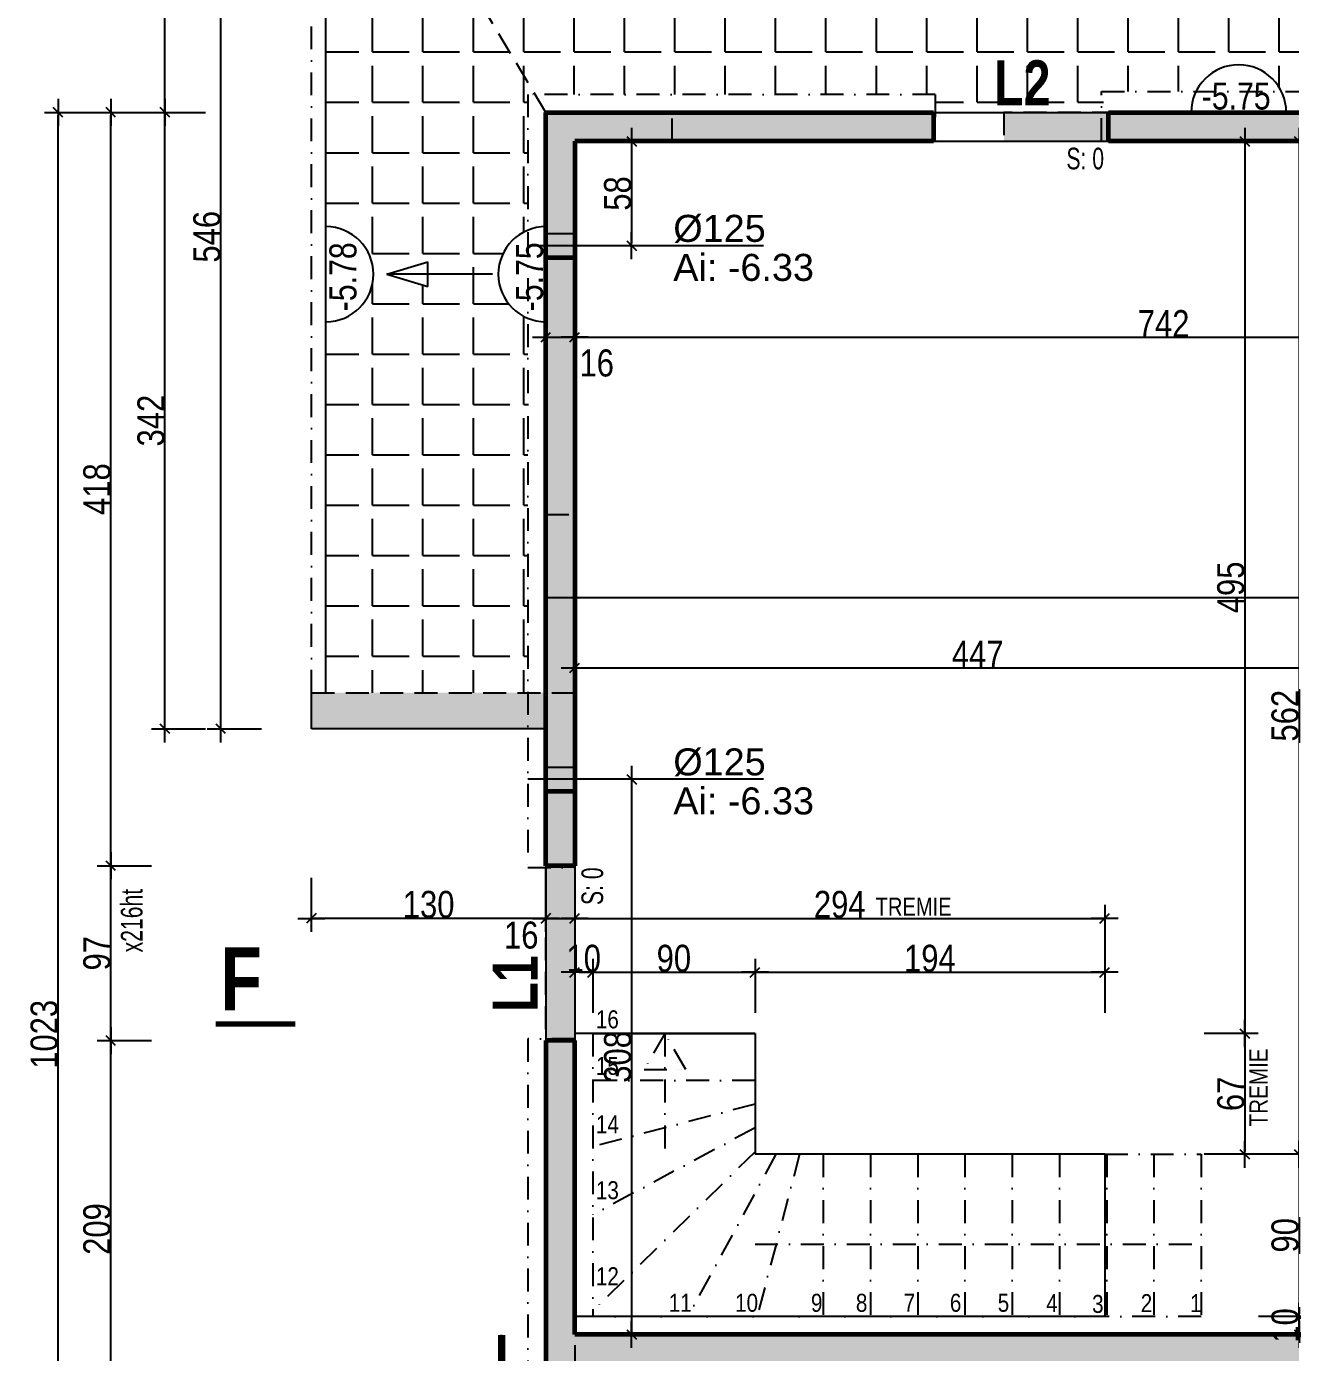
# Model space of a CAD drawing. Header units: centimetres. Extents: x -4990 to 114398, y -61489 to -12305.
# Drawn here: x 54906 to 55607, y -35311 to -34576 of the extents above; entities that cross this region are included whole.
import ezdxf
from ezdxf.enums import TextEntityAlignment as Align

# ---------------------------------------------------------------- set-up
doc = ezdxf.new("R2010")
doc.units = ezdxf.units.CM
doc.header["$LTSCALE"] = 0.5
doc.linetypes.add('CACHEX2', pattern=[19.05, 12.7, -6.35])
doc.linetypes.add('TIRETPTX2', pattern=[50.8, 25.4, -12.7, 0, -12.7])
doc.layers.get('DEFPOINTS').update_dxf_attribs({"linetype": 'CONTINUOUS'})
for name, color, linetype in [('01_cote_gen', 4, 'CONTINUOUS'), ('01_escalier int.', 2, 'TIRETPTX2'), ('01_isolant ext', 2, 'TIRETPTX2'), ('01_linteaux', 2, 'CONTINUOUS'), ('01_murs_sup', 2, 'CACHEX2'), ('01_poch_BN', 9, 'CONTINUOUS'), ('01_poch_murs', 253, 'CONTINUOUS'), ('01_resv', 32, 'CONTINUOUS'), ('01_texte', 230, 'CONTINUOUS'), ('AA_COTES', 2, 'CONTINUOUS')]:
    doc.layers.add(name, color=color, linetype=linetype)
doc.layers.add('01_murs_coup', color=5, linetype='CONTINUOUS', lineweight=60)
doc.styles.add('ARIAL', font='arial.ttf')
doc.styles.add('ARIAL NA', font='ARIALN.TTF')
doc.styles.add('impact', font='impact.ttf')
doc.styles.add('MATTE_TXT', font='arial.ttf')
doc.styles.add('STYLE2', font='ARIALN.TTF')
doc.dimstyles.new('JB50', dxfattribs={"dimscale": 0.1, "dimtxt": 150, "dimasz": 15, "dimexe": 0.1, "dimexo": 0.1, "dimgap": 0.09, "dimtad": 1, "dimdec": 1, "dimdsep": 46, "dimtxsty": 'STYLE2', "dimblk1": 'BOND_G', "dimblk2": 'BOND_D', "dimsah": 1, "dimcen": 1.5, "dimdle": 0.01, "dimse1": 1, "dimse2": 1, "dimclrd": 4, "dimclre": 2, "dimclrt": 6, "dimazin": 2, "dimtfac": 2.333333, "dimtdec": 1, "dimtix": 1, "dimtmove": 2, "dimatfit": 3, "dimldrblk": 'BOND_G', "dimfxl": 1, "dimtolj": 1, "dimtzin": 0, "dimarcsym": 0})
pattern_1 = [(135, (10416.925, 1704.3274), (-11.2253202, 9e-16), [7.9375, -7.9375])]

# ---------------------------------------------------------------- blocks, each defined once
blk = doc.blocks.new('BOND_G')
at = {"layer": 'AA_COTES', "color": 0}
for p, q in [((0, -5), (0, 15)), ((5, 0), (-5, 0)), ((1.77, 1.77), (-1.77, -1.77))]:
    blk.add_line(p, q, dxfattribs=at)
blk = doc.blocks.new('BOND_D')
at = {"layer": 'AA_COTES', "color": 0}
for p, q in [((0, 5), (0, -15)), ((5, 0), (-5, 0)), ((-1.77, -1.77), (1.77, 1.77))]:
    blk.add_line(p, q, dxfattribs=at)
blk = doc.blocks.new('*D3170')
at = {"layer": '01_cote_gen', "color": 4, "lineweight": -2, "transparency": 16777216}
blk.add_line((55195.3, -34747.96), (55208.3, -34747.96), dxfattribs=at)
at = {"layer": 'DEFPOINTS', "color": 0}
for p in [(55193.8, -34658.2), (55209.8, -34658.2), (55209.8, -34747.96)]:
    blk.add_point(p, dxfattribs=at)
at = {"layer": '01_cote_gen', "color": 4, "lineweight": -2, "transparency": 16777216, "xscale": 1.5, "yscale": 1.5, "zscale": 1.5, "rotation": 180}
blk.add_blockref('BOND_G', (55193.8, -34747.96), dxfattribs=at)
at = {"layer": '01_cote_gen', "color": 4, "lineweight": -2, "transparency": 16777216, "xscale": 1.5, "yscale": 1.5, "zscale": 1.5}
blk.add_blockref('BOND_D', (55209.8, -34747.96), dxfattribs=at)
at = {"layer": '01_cote_gen', "color": 6, "transparency": 16777216, "insert": (55222, -34762.36), "char_height": 15, "attachment_point": 5, "style": 'STYLE2'}
blk.add_mtext('\\A1;16', dxfattribs=at)
blk = doc.blocks.new('*D3173')
at = {"layer": '01_cote_gen', "color": 4, "lineweight": -2, "transparency": 16777216}
blk.add_line((55211.3, -34747.96), (55950.3, -34747.96), dxfattribs=at)
at = {"layer": 'DEFPOINTS', "color": 0}
for p in [(55951.8, -34747.96), (55209.8, -34784.25), (55951.8, -34784.25)]:
    blk.add_point(p, dxfattribs=at)
at = {"layer": '01_cote_gen', "color": 4, "lineweight": -2, "transparency": 16777216, "xscale": 1.5, "yscale": 1.5, "zscale": 1.5, "rotation": 180}
blk.add_blockref('BOND_G', (55209.8, -34747.96), dxfattribs=at)
at = {"layer": '01_cote_gen', "color": 4, "lineweight": -2, "transparency": 16777216, "xscale": 1.5, "yscale": 1.5, "zscale": 1.5}
blk.add_blockref('BOND_D', (55951.8, -34747.96), dxfattribs=at)
at = {"layer": '01_cote_gen', "color": 6, "transparency": 16777216, "insert": (55536.44, -34740.42), "char_height": 15, "attachment_point": 5, "style": 'STYLE2'}
blk.add_mtext('\\A1;742', dxfattribs=at)
blk = doc.blocks.new('*D3185')
at = {"layer": '01_cote_gen', "color": 4, "lineweight": -2, "transparency": 16777216}
blk.add_line((54952.49, -35345.76), (54952.49, -35139.73), dxfattribs=at)
at = {"layer": 'DEFPOINTS', "color": 0}
for p in [(54952.49, -35138.23), (54976.99, -35138.23), (54976.99, -35347.26)]:
    blk.add_point(p, dxfattribs=at)
at = {"layer": '01_cote_gen', "color": 4, "lineweight": -2, "transparency": 16777216, "xscale": 1.5, "yscale": 1.5, "zscale": 1.5}
for name, p, rotation in [('BOND_D', (54952.49, -35138.23), 90), ('BOND_G', (54952.49, -35347.26), 270)]:
    blk.add_blockref(name, p, dxfattribs=dict(at, rotation=rotation))
at = {"layer": '01_cote_gen', "color": 6, "transparency": 16777216, "insert": (54944.83, -35242.74), "char_height": 15, "attachment_point": 5, "rotation": 90, "style": 'STYLE2'}
blk.add_mtext('\\A1;209', dxfattribs=at)
blk = doc.blocks.new('*D3186')
at = {"layer": '01_cote_gen', "color": 4, "lineweight": -2, "transparency": 16777216}
blk.add_line((54952.49, -35136.73), (54952.49, -35042.73), dxfattribs=at)
at = {"layer": 'DEFPOINTS', "color": 0}
for p in [(54952.49, -35041.23), (54974.99, -35041.23), (54974.99, -35138.23)]:
    blk.add_point(p, dxfattribs=at)
at = {"layer": '01_cote_gen', "color": 4, "lineweight": -2, "transparency": 16777216, "xscale": 1.5, "yscale": 1.5, "zscale": 1.5}
for name, p, rotation in [('BOND_D', (54952.49, -35041.23), 90), ('BOND_G', (54952.49, -35138.23), 270)]:
    blk.add_blockref(name, p, dxfattribs=dict(at, rotation=rotation))
at = {"layer": '01_cote_gen', "color": 6, "transparency": 16777216, "insert": (54944.83, -35089.73), "char_height": 15, "attachment_point": 5, "rotation": 90, "style": 'STYLE2'}
blk.add_mtext('\\A1;97', dxfattribs=at)
blk = doc.blocks.new('*D3187')
at = {"layer": '01_cote_gen', "color": 4, "lineweight": -2, "transparency": 16777216}
blk.add_line((54952.49, -35039.73), (54952.49, -34624.73), dxfattribs=at)
at = {"layer": 'DEFPOINTS', "color": 0}
for p in [(54952.49, -34623.23), (54956.23, -34623.23), (54974.99, -35041.23)]:
    blk.add_point(p, dxfattribs=at)
at = {"layer": '01_cote_gen', "color": 4, "lineweight": -2, "transparency": 16777216, "xscale": 1.5, "yscale": 1.5, "zscale": 1.5}
for name, p, rotation in [('BOND_D', (54952.49, -34623.23), 90), ('BOND_G', (54952.49, -35041.23), 270)]:
    blk.add_blockref(name, p, dxfattribs=dict(at, rotation=rotation))
at = {"layer": '01_cote_gen', "color": 6, "transparency": 16777216, "insert": (54944.83, -34832.23), "char_height": 15, "attachment_point": 5, "rotation": 90, "style": 'STYLE2'}
blk.add_mtext('\\A1;418', dxfattribs=at)
blk = doc.blocks.new('*D3188')
at = {"layer": '01_cote_gen', "color": 4, "lineweight": -2, "transparency": 16777216}
blk.add_line((54923.26, -35644.73), (54923.26, -34624.73), dxfattribs=at)
at = {"layer": 'DEFPOINTS', "color": 0}
for p in [(54923.26, -34623.23), (54948.23, -34623.23), (54966.99, -35646.23)]:
    blk.add_point(p, dxfattribs=at)
at = {"layer": '01_cote_gen', "color": 4, "lineweight": -2, "transparency": 16777216, "xscale": 1.5, "yscale": 1.5, "zscale": 1.5}
for name, p, rotation in [('BOND_D', (54923.26, -34623.23), 90), ('BOND_G', (54923.26, -35646.23), 270)]:
    blk.add_blockref(name, p, dxfattribs=dict(at, rotation=rotation))
at = {"layer": '01_cote_gen', "color": 6, "transparency": 16777216, "insert": (54915.59, -35134.73), "char_height": 15, "attachment_point": 5, "rotation": 90, "style": 'STYLE2'}
blk.add_mtext('\\A1;1023', dxfattribs=at)
blk = doc.blocks.new('*D3195')
at = {"layer": '01_cote_gen', "color": 4, "lineweight": -2, "transparency": 16777216}
blk.add_line((55211.3, -34931.38), (55655.3, -34931.38), dxfattribs=at)
at = {"layer": 'DEFPOINTS', "color": 0}
for p in [(55209.8, -34934.27), (55656.8, -34931.38), (55656.8, -34992.22)]:
    blk.add_point(p, dxfattribs=at)
at = {"layer": '01_cote_gen', "color": 4, "lineweight": -2, "transparency": 16777216, "xscale": 1.5, "yscale": 1.5, "zscale": 1.5, "rotation": 180}
blk.add_blockref('BOND_G', (55209.8, -34931.38), dxfattribs=at)
at = {"layer": '01_cote_gen', "color": 4, "lineweight": -2, "transparency": 16777216, "xscale": 1.5, "yscale": 1.5, "zscale": 1.5}
blk.add_blockref('BOND_D', (55656.8, -34931.38), dxfattribs=at)
at = {"layer": '01_cote_gen', "color": 6, "transparency": 16777216, "insert": (55433.3, -34923.87), "char_height": 15, "attachment_point": 5, "style": 'STYLE2'}
blk.add_mtext('\\A1;447', dxfattribs=at)
blk = doc.blocks.new('*D3425')
at = {"layer": '01_cote_gen', "color": 4, "lineweight": -2, "transparency": 16777216}
blk.add_line((55013.51, -34963.73), (55013.51, -34420.73), dxfattribs=at)
at = {"layer": 'DEFPOINTS', "color": 0}
for p in [(55013.51, -34419.23), (55079.29, -34419.23), (55071.29, -34965.23)]:
    blk.add_point(p, dxfattribs=at)
at = {"layer": '01_cote_gen', "color": 4, "lineweight": -2, "transparency": 16777216, "xscale": 1.5, "yscale": 1.5, "zscale": 1.5}
for name, p, rotation in [('BOND_D', (55013.51, -34419.23), 90), ('BOND_G', (55013.51, -34965.23), 270)]:
    blk.add_blockref(name, p, dxfattribs=dict(at, rotation=rotation))
at = {"layer": '01_cote_gen', "color": 6, "transparency": 16777216, "insert": (55005.84, -34692.23), "char_height": 15, "attachment_point": 5, "rotation": 90, "style": 'STYLE2'}
blk.add_mtext('\\A1;546', dxfattribs=at)
blk = doc.blocks.new('*D3426')
at = {"layer": '01_cote_gen', "color": 4, "lineweight": -2, "transparency": 16777216}
blk.add_line((54982.49, -34963.73), (54982.49, -34624.73), dxfattribs=at)
at = {"layer": 'DEFPOINTS', "color": 0}
for p in [(54982.49, -34623.23), (55013.51, -34623.23), (55009.64, -34965.23)]:
    blk.add_point(p, dxfattribs=at)
at = {"layer": '01_cote_gen', "color": 4, "lineweight": -2, "transparency": 16777216, "xscale": 1.5, "yscale": 1.5, "zscale": 1.5}
for name, p, rotation in [('BOND_D', (54982.49, -34623.23), 90), ('BOND_G', (54982.49, -34965.23), 270)]:
    blk.add_blockref(name, p, dxfattribs=dict(at, rotation=rotation))
at = {"layer": '01_cote_gen', "color": 6, "transparency": 16777216, "insert": (54974.83, -34794.23), "char_height": 15, "attachment_point": 5, "rotation": 90, "style": 'STYLE2'}
blk.add_mtext('\\A1;342', dxfattribs=at)
blk = doc.blocks.new('*D3427')
at = {"layer": '01_cote_gen', "color": 4, "lineweight": -2, "transparency": 16777216}
blk.add_line((54982.49, -34621.73), (54982.49, -34420.73), dxfattribs=at)
at = {"layer": 'DEFPOINTS', "color": 0}
for p in [(54982.49, -34419.23), (55036.01, -34419.23), (54989.99, -34623.23)]:
    blk.add_point(p, dxfattribs=at)
at = {"layer": '01_cote_gen', "color": 4, "lineweight": -2, "transparency": 16777216, "xscale": 1.5, "yscale": 1.5, "zscale": 1.5}
for name, p, rotation in [('BOND_D', (54982.49, -34419.23), 90), ('BOND_G', (54982.49, -34623.23), 270)]:
    blk.add_blockref(name, p, dxfattribs=dict(at, rotation=rotation))
at = {"layer": '01_cote_gen', "color": 6, "transparency": 16777216, "insert": (54974.83, -34521.23), "char_height": 15, "attachment_point": 5, "rotation": 90, "style": 'STYLE2'}
blk.add_mtext('\\A1;204', dxfattribs=at)
blk = doc.blocks.new('*D3563')
at = {"layer": '01_cote_gen', "color": 4, "lineweight": -2, "ltscale": 2, "transparency": 16777216}
blk.add_line((55611.53, -34640.73), (55611.53, -35199.73), dxfattribs=at)
at = {"layer": 'DEFPOINTS', "color": 0, "ltscale": 2}
for p in [(55578.55, -34639.23), (55557.26, -35201.23), (55611.53, -35201.23)]:
    blk.add_point(p, dxfattribs=at)
at = {"layer": '01_cote_gen', "color": 4, "lineweight": -2, "ltscale": 2, "transparency": 16777216, "xscale": 1.5, "yscale": 1.5, "zscale": 1.5}
for name, p, rotation in [('BOND_G', (55611.53, -34639.23), 90), ('BOND_D', (55611.53, -35201.23), 270)]:
    blk.add_blockref(name, p, dxfattribs=dict(at, rotation=rotation))
at = {"layer": '01_cote_gen', "color": 6, "ltscale": 2, "transparency": 16777216, "insert": (55603.86, -34957.95), "char_height": 15, "attachment_point": 5, "rotation": 90, "style": 'STYLE2'}
blk.add_mtext('\\A1;562', dxfattribs=at)
blk = doc.blocks.new('*D3564')
at = {"layer": '01_cote_gen', "color": 4, "lineweight": -2, "ltscale": 2, "transparency": 16777216}
blk.add_line((55611.53, -35202.73), (55611.53, -35289.73), dxfattribs=at)
at = {"layer": 'DEFPOINTS', "color": 0, "ltscale": 2}
for p in [(55594.91, -35201.23), (55557.26, -35291.23), (55611.53, -35291.23)]:
    blk.add_point(p, dxfattribs=at)
at = {"layer": '01_cote_gen', "color": 4, "lineweight": -2, "ltscale": 2, "transparency": 16777216, "xscale": 1.5, "yscale": 1.5, "zscale": 1.5}
for name, p, rotation in [('BOND_G', (55611.53, -35201.23), 90), ('BOND_D', (55611.53, -35291.23), 270)]:
    blk.add_blockref(name, p, dxfattribs=dict(at, rotation=rotation))
at = {"layer": '01_cote_gen', "color": 6, "ltscale": 2, "transparency": 16777216, "insert": (55603.86, -35246.23), "char_height": 15, "attachment_point": 5, "rotation": 90, "style": 'STYLE2'}
blk.add_mtext('\\A1;90', dxfattribs=at)
blk = doc.blocks.new('*D3565')
at = {"layer": '01_cote_gen', "color": 4, "lineweight": -2, "ltscale": 2, "transparency": 16777216}
blk.add_line((55311.3, -35100.3), (55502.3, -35100.3), dxfattribs=at)
at = {"layer": 'DEFPOINTS', "color": 0, "ltscale": 2}
for p in [(55503.8, -35100.3), (55309.8, -35107.8), (55503.8, -35201.23)]:
    blk.add_point(p, dxfattribs=at)
at = {"layer": '01_cote_gen', "color": 4, "lineweight": -2, "ltscale": 2, "transparency": 16777216, "xscale": 1.5, "yscale": 1.5, "zscale": 1.5, "rotation": 180}
blk.add_blockref('BOND_G', (55309.8, -35100.3), dxfattribs=at)
at = {"layer": '01_cote_gen', "color": 4, "lineweight": -2, "ltscale": 2, "transparency": 16777216, "xscale": 1.5, "yscale": 1.5, "zscale": 1.5}
blk.add_blockref('BOND_D', (55503.8, -35100.3), dxfattribs=at)
at = {"layer": '01_cote_gen', "color": 6, "ltscale": 2, "transparency": 16777216, "insert": (55406.8, -35092.64), "char_height": 15, "attachment_point": 5, "style": 'STYLE2'}
blk.add_mtext('\\A1;194', dxfattribs=at)
blk = doc.blocks.new('*D3566')
at = {"layer": '01_cote_gen', "color": 4, "lineweight": -2, "ltscale": 2, "transparency": 16777216}
blk.add_line((55211.3, -35070.42), (55502.3, -35070.42), dxfattribs=at)
at = {"layer": 'DEFPOINTS', "color": 0, "ltscale": 2}
for p in [(55503.8, -35070.42), (55209.8, -35111.42), (55503.8, -35114.9)]:
    blk.add_point(p, dxfattribs=at)
at = {"layer": '01_cote_gen', "color": 4, "lineweight": -2, "ltscale": 2, "transparency": 16777216, "xscale": 1.5, "yscale": 1.5, "zscale": 1.5, "rotation": 180}
blk.add_blockref('BOND_G', (55209.8, -35070.42), dxfattribs=at)
at = {"layer": '01_cote_gen', "color": 4, "lineweight": -2, "ltscale": 2, "transparency": 16777216, "xscale": 1.5, "yscale": 1.5, "zscale": 1.5}
blk.add_blockref('BOND_D', (55503.8, -35070.42), dxfattribs=at)
at = {"layer": '01_cote_gen', "color": 6, "ltscale": 2, "transparency": 16777216, "insert": (55356.8, -35062.75), "char_height": 15, "attachment_point": 5, "style": 'STYLE2'}
blk.add_mtext('\\A1;294', dxfattribs=at)
blk = doc.blocks.new('*D3567')
at = {"layer": '01_cote_gen', "color": 4, "lineweight": -2, "ltscale": 2, "transparency": 16777216}
for p, q in [((55611.53, -35289.73), (55611.53, -35288.23)), ((55611.53, -35301.23), (55611.53, -35291.23)), ((55611.53, -35302.73), (55611.53, -35304.23))]:
    blk.add_line(p, q, dxfattribs=at)
at = {"layer": 'DEFPOINTS', "color": 0, "ltscale": 2}
for p in [(55594.7, -35291.23), (55611.53, -35291.23), (55594.7, -35301.23)]:
    blk.add_point(p, dxfattribs=at)
at = {"layer": '01_cote_gen', "color": 4, "lineweight": -2, "ltscale": 2, "transparency": 16777216, "xscale": 1.5, "yscale": 1.5, "zscale": 1.5}
for name, p, rotation in [('BOND_D', (55611.53, -35291.23), 270), ('BOND_G', (55611.53, -35301.23), 90)]:
    blk.add_blockref(name, p, dxfattribs=dict(at, rotation=rotation))
at = {"layer": '01_cote_gen', "color": 6, "ltscale": 2, "transparency": 16777216, "insert": (55603.86, -35296.23), "char_height": 15, "attachment_point": 5, "rotation": 90, "style": 'STYLE2'}
blk.add_mtext('\\A1;10', dxfattribs=at)
blk = doc.blocks.new('*D3568')
at = {"layer": '01_cote_gen', "color": 4, "lineweight": -2, "ltscale": 2, "transparency": 16777216}
blk.add_line((55581.44, -35135.77), (55581.44, -35199.73), dxfattribs=at)
at = {"layer": 'DEFPOINTS', "color": 0, "ltscale": 2}
for p in [(55309.8, -35134.27), (55326.89, -35201.23), (55581.44, -35201.23)]:
    blk.add_point(p, dxfattribs=at)
at = {"layer": '01_cote_gen', "color": 4, "lineweight": -2, "ltscale": 2, "transparency": 16777216, "xscale": 1.5, "yscale": 1.5, "zscale": 1.5}
for name, p, rotation in [('BOND_G', (55581.44, -35134.27), 90), ('BOND_D', (55581.44, -35201.23), 270)]:
    blk.add_blockref(name, p, dxfattribs=dict(at, rotation=rotation))
at = {"layer": '01_cote_gen', "color": 6, "ltscale": 2, "transparency": 16777216, "insert": (55573.77, -35167.75), "char_height": 15, "attachment_point": 5, "rotation": 90, "style": 'STYLE2'}
blk.add_mtext('\\A1;67', dxfattribs=at)
blk = doc.blocks.new('*D3569')
at = {"layer": '01_cote_gen', "color": 4, "lineweight": -2, "ltscale": 2, "transparency": 16777216}
blk.add_line((55581.44, -34640.73), (55581.44, -35132.77), dxfattribs=at)
at = {"layer": 'DEFPOINTS', "color": 0, "ltscale": 2}
for p in [(55570.41, -34639.23), (55558.94, -35134.27), (55581.44, -35134.27)]:
    blk.add_point(p, dxfattribs=at)
at = {"layer": '01_cote_gen', "color": 4, "lineweight": -2, "ltscale": 2, "transparency": 16777216, "xscale": 1.5, "yscale": 1.5, "zscale": 1.5}
for name, p, rotation in [('BOND_G', (55581.44, -34639.23), 90), ('BOND_D', (55581.44, -35134.27), 270)]:
    blk.add_blockref(name, p, dxfattribs=dict(at, rotation=rotation))
at = {"layer": '01_cote_gen', "color": 6, "ltscale": 2, "transparency": 16777216, "insert": (55573.77, -34886.75), "char_height": 15, "attachment_point": 5, "rotation": 90, "style": 'STYLE2'}
blk.add_mtext('\\A1;495', dxfattribs=at)
blk = doc.blocks.new('*D3719')
at = {"layer": '01_cote_gen', "color": 4, "lineweight": -2, "ltscale": 2, "transparency": 16777216}
blk.add_line((55195.3, -35070.42), (55208.3, -35070.42), dxfattribs=at)
at = {"layer": 'DEFPOINTS', "color": 0, "ltscale": 2}
for p in [(55193.8, -35074.5), (55209.8, -35070.42), (55209.8, -35077.92)]:
    blk.add_point(p, dxfattribs=at)
at = {"layer": '01_cote_gen', "color": 4, "lineweight": -2, "ltscale": 2, "transparency": 16777216, "xscale": 1.5, "yscale": 1.5, "zscale": 1.5, "rotation": 180}
blk.add_blockref('BOND_G', (55193.8, -35070.42), dxfattribs=at)
at = {"layer": '01_cote_gen', "color": 4, "lineweight": -2, "ltscale": 2, "transparency": 16777216, "xscale": 1.5, "yscale": 1.5, "zscale": 1.5}
blk.add_blockref('BOND_D', (55209.8, -35070.42), dxfattribs=at)
at = {"layer": '01_cote_gen', "color": 6, "ltscale": 2, "transparency": 16777216, "insert": (55180.14, -35079.75), "char_height": 15, "attachment_point": 5, "style": 'STYLE2'}
blk.add_mtext('\\A1;16', dxfattribs=at)
blk = doc.blocks.new('*D3720')
at = {"layer": '01_cote_gen', "color": 4, "lineweight": -2, "ltscale": 2, "transparency": 16777216}
blk.add_line((55192.29, -35070.42), (55065.28, -35070.42), dxfattribs=at)
at = {"layer": 'DEFPOINTS', "color": 0, "ltscale": 2}
for p in [(55063.78, -34965.23), (55193.79, -34965.23), (55063.78, -35070.42)]:
    blk.add_point(p, dxfattribs=at)
at = {"layer": '01_cote_gen', "color": 4, "lineweight": -2, "ltscale": 2, "transparency": 16777216, "xscale": 1.5, "yscale": 1.5, "zscale": 1.5, "rotation": 180}
blk.add_blockref('BOND_D', (55063.78, -35070.42), dxfattribs=at)
at = {"layer": '01_cote_gen', "color": 4, "lineweight": -2, "ltscale": 2, "transparency": 16777216, "xscale": 1.5, "yscale": 1.5, "zscale": 1.5}
blk.add_blockref('BOND_G', (55193.79, -35070.42), dxfattribs=at)
at = {"layer": '01_cote_gen', "color": 6, "ltscale": 2, "transparency": 16777216, "insert": (55128.78, -35062.75), "char_height": 15, "attachment_point": 5, "style": 'STYLE2'}
blk.add_mtext('\\A1;130', dxfattribs=at)
blk = doc.blocks.new('*D4576')
at = {"layer": '01_cote_gen', "color": 4, "lineweight": -2, "ltscale": 2, "transparency": 16777216}
blk.add_line((55241.33, -34640.73), (55241.33, -34695.73), dxfattribs=at)
at = {"layer": 'DEFPOINTS', "color": 0, "ltscale": 2}
for p in [(55229.86, -34639.23), (55219.23, -34697.23), (55241.33, -34697.23)]:
    blk.add_point(p, dxfattribs=at)
at = {"layer": '01_cote_gen', "color": 4, "lineweight": -2, "ltscale": 2, "transparency": 16777216, "xscale": 1.5, "yscale": 1.5, "zscale": 1.5}
for name, p, rotation in [('BOND_G', (55241.33, -34639.23), 90), ('BOND_D', (55241.33, -34697.23), 270)]:
    blk.add_blockref(name, p, dxfattribs=dict(at, rotation=rotation))
at = {"layer": '01_cote_gen', "color": 6, "ltscale": 2, "transparency": 16777216, "insert": (55233.67, -34668.23), "char_height": 15, "attachment_point": 5, "rotation": 90, "style": 'STYLE2'}
blk.add_mtext('\\A1;58', dxfattribs=at)
blk = doc.blocks.new('*D4577')
at = {"layer": '01_cote_gen', "color": 4, "lineweight": -2, "ltscale": 2, "transparency": 16777216}
blk.add_line((55241.33, -34994.73), (55241.33, -35299.73), dxfattribs=at)
at = {"layer": 'DEFPOINTS', "color": 0, "ltscale": 2}
for p in [(55219.23, -34993.23), (55241.33, -35301.23), (55259.11, -35301.23)]:
    blk.add_point(p, dxfattribs=at)
at = {"layer": '01_cote_gen', "color": 4, "lineweight": -2, "ltscale": 2, "transparency": 16777216, "xscale": 1.5, "yscale": 1.5, "zscale": 1.5}
for name, p, rotation in [('BOND_G', (55241.33, -34993.23), 90), ('BOND_D', (55241.33, -35301.23), 270)]:
    blk.add_blockref(name, p, dxfattribs=dict(at, rotation=rotation))
at = {"layer": '01_cote_gen', "color": 6, "ltscale": 2, "transparency": 16777216, "insert": (55233.67, -35147.23), "char_height": 15, "attachment_point": 5, "rotation": 90, "style": 'STYLE2'}
blk.add_mtext('\\A1;308', dxfattribs=at)
blk = doc.blocks.new('*D4652')
at = {"layer": '01_cote_gen', "color": 4, "lineweight": -2, "ltscale": 2, "transparency": 16777216}
for p, q in [((55208.3, -35100.3), (55206.8, -35100.3)), ((55219.8, -35100.3), (55209.8, -35100.3)), ((55221.3, -35100.3), (55222.8, -35100.3))]:
    blk.add_line(p, q, dxfattribs=at)
at = {"layer": 'DEFPOINTS', "color": 0, "ltscale": 2}
for p in [(55209.8, -35100.3), (55209.8, -35117.49), (55219.8, -35134.27)]:
    blk.add_point(p, dxfattribs=at)
at = {"layer": '01_cote_gen', "color": 4, "lineweight": -2, "ltscale": 2, "transparency": 16777216, "xscale": 1.5, "yscale": 1.5, "zscale": 1.5}
blk.add_blockref('BOND_D', (55209.8, -35100.3), dxfattribs=at)
at = {"layer": '01_cote_gen', "color": 4, "lineweight": -2, "ltscale": 2, "transparency": 16777216, "xscale": 1.5, "yscale": 1.5, "zscale": 1.5, "rotation": 180}
blk.add_blockref('BOND_G', (55219.8, -35100.3), dxfattribs=at)
at = {"layer": '01_cote_gen', "color": 6, "ltscale": 2, "transparency": 16777216, "insert": (55214.8, -35092.64), "char_height": 15, "attachment_point": 5, "style": 'STYLE2'}
blk.add_mtext('\\A1;10', dxfattribs=at)
blk = doc.blocks.new('*D4653')
at = {"layer": '01_cote_gen', "color": 4, "lineweight": -2, "ltscale": 2, "transparency": 16777216}
blk.add_line((55221.3, -35100.3), (55308.3, -35100.3), dxfattribs=at)
at = {"layer": 'DEFPOINTS', "color": 0, "ltscale": 2}
for p in [(55309.8, -35100.3), (55219.8, -35111.75), (55309.8, -35111.75)]:
    blk.add_point(p, dxfattribs=at)
at = {"layer": '01_cote_gen', "color": 4, "lineweight": -2, "ltscale": 2, "transparency": 16777216, "xscale": 1.5, "yscale": 1.5, "zscale": 1.5, "rotation": 180}
blk.add_blockref('BOND_G', (55219.8, -35100.3), dxfattribs=at)
at = {"layer": '01_cote_gen', "color": 4, "lineweight": -2, "ltscale": 2, "transparency": 16777216, "xscale": 1.5, "yscale": 1.5, "zscale": 1.5}
blk.add_blockref('BOND_D', (55309.8, -35100.3), dxfattribs=at)
at = {"layer": '01_cote_gen', "color": 6, "ltscale": 2, "transparency": 16777216, "insert": (55264.8, -35092.64), "char_height": 15, "attachment_point": 5, "style": 'STYLE2'}
blk.add_mtext('\\A1;90', dxfattribs=at)

msp = doc.modelspace()

# ---------------------------------------------------------------- hatches: boundary and pattern name
at = {"layer": '01_murs_sup', "ltscale": 2}
h = msp.add_hatch(dxfattribs=at)
h.set_pattern_fill('DASH', color=256, scale=2.5, angle=135)
h.set_pattern_definition(pattern_1)
h.paths.add_polyline_path([(55969.814, -34639.232), (56342.816, -34639.232), (56342.816, -34411.229), (56322.816, -34411.229), (56322.816, -34623.232), (55807.815, -34623.232), (55807.815, -34639.232), (55951.814, -34639.232), (55951.814, -35102.232), (55880.814, -35102.232), (55880.814, -35265.232), (55898.814, -35265.232), (55898.814, -35120.232), (56022.81, -35120.232), (56022.81, -35198.237), (56040.81, -35198.236), (56040.81, -35102.231), (55969.814, -35102.232)])
h.paths.add_polyline_path([(56727.809, -34623.232), (56528.81, -34623.232), (56528.81, -34639.232), (56711.809, -34639.232), (56711.809, -34826.229), (56727.809, -34826.229)])
h.paths.add_polyline_path([(55623.811, -34623.232), (55447.815, -34623.232), (55447.815, -34639.232), (55623.811, -34639.232)])
h.paths.add_polyline_path([(55209.811, -34639.232), (55263.811, -34639.232), (55263.811, -34623.232), (55193.811, -34623.232), (55193.811, -34846.231), (55209.811, -34846.231)])
h = msp.add_hatch(dxfattribs=at)
h.set_pattern_fill('DASH', color=256, scale=2.5, angle=135)
h.set_pattern_definition(pattern_1)
h.paths.add_polyline_path([(56727.809, -35120.229), (56949.808, -35120.229), (56949.808, -35100.229), (56711.809, -35100.229), (56711.809, -35552.234), (56040.814, -35552.234), (56040.811, -35300.234), (56022.811, -35300.234), (56022.811, -35740.673), (56040.813, -35740.673), (56040.814, -35570.241), (56711.809, -35570.234), (56711.809, -35575.227), (56727.809, -35575.227)])
h.paths.add_polyline_path([(55898.814, -35367.229), (55880.814, -35367.229), (55880.814, -35628.228), (55209.82, -35628.228), (55209.798, -34945.23), (55063.794, -34945.23), (55063.794, -34965.23), (55193.798, -34965.23), (55193.821, -35646.217), (55421.807, -35646.221), (55421.807, -35665.222), (55437.807, -35665.222), (55437.807, -35646.221), (55880.814, -35646.228), (55880.814, -35740.673), (55898.814, -35740.673)])
at = {"layer": '01_poch_BN', "ltscale": 2}
h = msp.add_hatch(dxfattribs=at)
h.set_pattern_fill('ANGLE', color=256, scale=4)
h.set_pattern_definition([(0, (0, 0), (0, 27.94), [20.32, -7.62]), (90, (0, 0), (-27.94, 2e-15), [20.32, -7.62])])
h.paths.add_polyline_path([(55829.782, -34419.229), (55604.482, -34419.229, -1), (55551.714, -34419.229), (55071.782, -34419.229), (55187.817, -34613.232), (55409.805, -34613.232), (55409.805, -34623.232), (55503.065, -34623.232), (55503.065, -34611.574), (55554.43, -34611.574, -0.6221594), (55601.766, -34611.574), (55760.541, -34611.574), (55760.541, -34623.232), (55829.782, -34623.232)])
h.paths.add_polyline_path([(55571.308, -34504.124), (55578.098, -34481.423), (55584.888, -34504.124)], flags=16)
h.paths.add_polyline_path([(55408.309, -34526.216, -1), (55346.348, -34526.216, -1)], flags=16)
h.paths.add_polyline_path([(55071.782, -34419.229), (55071.782, -34686.629, -1), (55071.782, -34739.396), (55071.782, -34945.23), (55183.777, -34945.23), (55183.791, -34737.424, -0.6708544), (55183.794, -34688.599), (55183.799, -34613.232), (55187.817, -34613.232)])
h.paths.add_polyline_path([(55128.361, -34706.222), (55128.361, -34719.803), (55105.661, -34713.013)], flags=16)
h.paths.add_polyline_path([(55356.808, -34550.585), (55391.17, -34550.585), (55391.17, -34498.085), (55356.808, -34498.085)], flags=24)
h.paths.add_polyline_path([(55782.545, -34626.437), (55819.118, -34626.437), (55819.118, -34588.937), (55782.545, -34588.937)], flags=9)
h.paths.add_polyline_path([(55439.746, -34626.437), (55476.32, -34626.437), (55476.32, -34588.937), (55439.746, -34588.937)], flags=9)
at = {"layer": '01_poch_murs', "ltscale": 2}
h = msp.add_hatch(color=256, dxfattribs=at)
h.dxf.hatch_style = 1
h.paths.add_polyline_path([(55408.805, -34623.232), (55193.811, -34623.232), (55193.811, -35041.23), (55209.811, -35041.23), (55209.811, -34639.232), (55408.805, -34639.232)])
h.paths.add_polyline_path([(55757.777, -34623.232), (55505.805, -34623.232), (55505.805, -34639.232), (55757.777, -34639.232)])
h.paths.add_polyline_path([(56075.765, -34623.232), (55854.765, -34623.232), (55854.765, -34639.232), (55951.814, -34639.232), (55951.814, -35102.236), (55880.814, -35102.236), (55880.814, -35120.236), (55951.814, -35120.236), (55951.814, -35301.232), (55969.814, -35301.232), (55969.814, -35120.236), (56040.802, -35120.236), (56040.802, -35102.236), (55969.814, -35102.236), (55969.814, -34639.232), (56075.765, -34639.232)])
h.paths.add_polyline_path([(56466.806, -34623.232), (56172.791, -34623.232), (56172.791, -34639.232), (56466.806, -34639.232)])
h.paths.add_polyline_path([(56727.822, -34623.232), (56563.815, -34623.232), (56563.815, -34639.232), (56711.822, -34639.232), (56711.822, -34982.186), (56727.822, -34982.186)])
h.paths.add_polyline_path([(56727.809, -35079.186), (56711.809, -35079.186), (56711.822, -35301.232), (55209.811, -35301.232), (55209.811, -35138.23), (55193.811, -35138.23), (55193.811, -35347.26), (55213.811, -35347.26), (55213.811, -35321.232), (56707.822, -35321.232), (56707.822, -35550.199), (56020.822, -35550.199), (56020.822, -35626.232), (55213.811, -35626.232), (55213.778, -35427.26), (55193.811, -35427.26), (55193.811, -35646.232), (56040.813, -35646.232), (56040.814, -35570.199), (56727.822, -35570.199)])
h.paths.add_polyline_path([(57072.304, -35329.237), (56737.836, -35329.287), (56737.822, -35349.237), (57072.304, -35349.237)])

# ---------------------------------------------------------------- linework, layer by layer
at = {"layer": '01_cote_gen', "ltscale": 2}
msp.add_line((55193.799, -34892.306), (56711.809, -34892.306), dxfattribs=at)
at = {"layer": '01_escalier int.'}
for p, q in [((55219.799, -35134.272), (55219.799, -35291.232)), ((55259.799, -35134.272), (55248.252, -35154.172)), ((55259.799, -35134.272), (55259.799, -35199.872)), ((55271.346, -35154.172), (55259.799, -35134.272)), ((55248.252, -35154.172), (55271.346, -35154.172)), ((55309.799, -35160.372), (55219.799, -35160.372)), ((55309.799, -35173.482), (55219.799, -35197.044)), ((55309.799, -35186.592), (55219.799, -35234.821)), ((55309.799, -35199.932), (55219.799, -35288.197)), ((55321.439, -35201.232), (55272.633, -35291.232)), ((55334.549, -35201.232), (55310.987, -35291.232)), ((55347.659, -35201.232), (55347.659, -35291.232)), ((55373.859, -35201.232), (55373.859, -35291.232)), ((55400.059, -35201.232), (55400.059, -35291.232)), ((55426.259, -35201.232), (55426.259, -35291.232)), ((55452.459, -35201.232), (55452.459, -35291.232)), ((55478.659, -35201.232), (55478.659, -35291.232)), ((55503.799, -35201.232), (55557.259, -35201.232)), ((55504.859, -35201.232), (55504.859, -35291.232)), ((55531.059, -35201.232), (55531.059, -35291.232)), ((55557.259, -35201.232), (55557.259, -35291.232)), ((55309.799, -35251.172), (55557.035, -35251.172)), ((55557.259, -35291.232), (55219.799, -35291.232))]:
    msp.add_line(p, q, dxfattribs=at)
at = {"layer": '01_isolant ext'}
for p, q in [((55063.782, -34945.23), (55063.782, -34411.229)), ((55502.065, -34639.19), (55502.065, -34611.574)), ((55502.065, -34611.574), (55760.541, -34611.574)), ((55183.799, -34613.232), (55183.771, -35042.23)), ((55409.805, -34613.232), (55183.799, -34613.232)), ((55409.805, -34613.232), (55409.805, -34639.232)), ((55183.771, -35042.23), (55209.799, -35042.23)), ((55209.799, -35137.23), (55183.765, -35137.23)), ((55183.765, -35137.23), (55183.765, -35427.26))]:
    msp.add_line(p, q, dxfattribs=at)
at = {"layer": '01_linteaux'}
for p, q in [((55071.782, -34945.23), (55071.782, -34419.229)), ((55408.805, -34623.232), (55505.805, -34623.232)), ((55408.805, -34639.232), (55505.805, -34639.232)), ((55063.782, -34965.23), (55063.782, -34945.23)), ((55193.785, -34965.23), (55063.782, -34965.23)), ((55193.799, -35041.23), (55193.799, -35138.23)), ((55209.799, -35041.23), (55209.799, -35138.23)), ((55309.799, -35134.272), (55209.799, -35134.272)), ((55219.799, -35134.272), (55309.799, -35134.272)), ((55309.799, -35134.272), (55309.799, -35201.232)), ((55503.799, -35201.232), (55309.799, -35201.232)), ((55503.799, -35201.232), (55503.799, -35291.232)), ((55504.859, -35291.232), (55209.799, -35291.232))]:
    msp.add_line(p, q, dxfattribs=at)
at = {"layer": '01_linteaux', "linetype": 'CACHEX2', "ltscale": 2}
for p, q in [((55193.799, -34623.232), (55071.782, -34419.229)), ((55063.782, -34945.23), (55209.785, -34945.23))]:
    msp.add_line(p, q, dxfattribs=at)
at = {"layer": '01_murs_coup'}
for p, q in [((55193.799, -35041.23), (55193.799, -34623.232)), ((55193.799, -34623.232), (55408.805, -34623.232)), ((55408.805, -34623.232), (55408.805, -34639.232)), ((55505.805, -34639.232), (55505.805, -34623.232)), ((55505.805, -34623.232), (55757.777, -34623.232)), ((55209.799, -34639.232), (55209.799, -35041.23)), ((55408.805, -34639.232), (55209.799, -34639.232)), ((55757.777, -34639.232), (55505.805, -34639.232)), ((55193.811, -34703.732), (55209.811, -34703.732)), ((55193.811, -34999.732), (55209.811, -34999.732)), ((55209.799, -35041.23), (55193.799, -35041.23)), ((55209.799, -35138.23), (55193.799, -35138.23)), ((55193.799, -35138.23), (55193.799, -35347.26)), ((55209.799, -35301.232), (55209.799, -35138.23)), ((56711.809, -35301.232), (55209.799, -35301.232))]:
    msp.add_line(p, q, dxfattribs=at)
at = {"layer": '01_murs_sup', "ltscale": 2}
for p, q in [((55263.811, -34623.232), (55193.811, -34623.232)), ((55193.811, -34623.232), (55193.811, -34846.231)), ((55263.811, -34639.232), (55263.811, -34623.232)), ((55623.811, -34623.232), (55447.815, -34623.232)), ((55447.815, -34623.232), (55447.815, -34639.232)), ((55209.811, -34846.231), (55209.811, -34639.232)), ((55209.811, -34639.232), (55263.811, -34639.232)), ((55209.811, -34639.232), (55209.811, -34679.536)), ((55447.815, -34639.232), (55623.811, -34639.232)), ((55193.811, -34846.231), (55209.811, -34846.231)), ((55063.794, -34945.23), (55209.798, -34945.23)), ((55063.794, -34965.23), (55063.794, -34945.23)), ((55209.798, -34945.23), (55209.82, -35628.228)), ((55193.798, -34965.23), (55063.794, -34965.23)), ((55193.821, -35646.217), (55193.798, -34965.23))]:
    msp.add_line(p, q, dxfattribs=at)
at = {"layer": '01_resv'}
for p, q in [((55193.889, -34690.471), (55209.889, -34690.471)), ((55193.811, -34703.732), (55209.811, -34703.732)), ((55193.889, -34986.471), (55209.889, -34986.471)), ((55193.811, -34999.732), (55209.811, -34999.732))]:
    msp.add_line(p, q, dxfattribs=at)
at = {"layer": '01_resv', "ltscale": 2}
for p, q in [((55219.232, -34697.232), (55183.757, -34697.232)), ((55219.232, -34993.232), (55183.757, -34993.232))]:
    msp.add_line(p, q, dxfattribs=at)
at = {"layer": '01_resv'}
for points in [[(55193.889, -34690.471), (55209.889, -34690.471), (55209.811, -34703.732), (55193.811, -34703.732)], [(55193.889, -34986.471), (55209.889, -34986.471), (55209.811, -34999.732), (55193.811, -34999.732)]]:
    msp.add_solid(points, dxfattribs=at)
at = {"layer": '01_texte'}
for p, q in [((55314.603, -34697.232), (55248.833, -34697.232)), ((55105.661, -34713.013), (55128.361, -34706.222)), ((55128.361, -34719.803), (55128.361, -34706.222)), ((55164.284, -34713.013), (55105.661, -34713.013)), ((55105.661, -34713.013), (55128.361, -34719.803)), ((55314.603, -34993.232), (55248.833, -34993.232)), ((55169.262, -35645.714), (55169.262, -35301.527))]:
    msp.add_line(p, q, dxfattribs=at)
for points, const_width in [([(55010.58, -35129.053), (55054.832, -35129.053)], 3), ([(55169.262, -35301.527), (55169.262, -35337.027)], 4)]:
    msp.add_lwpolyline(points, dxfattribs=dict(at, const_width=const_width))
for centre, start, end in [((55578.098, -34623.232), 0, 180), ((55071.782, -34713.013), 270, 90), ((55193.799, -34713.013), 90, 270)]:
    msp.add_arc(centre, 26.384, start, end, dxfattribs=at)

# ---------------------------------------------------------------- texts
at = {"layer": '01_texte', "style": 'impact'}
msp.add_text('L2', height=25, dxfattribs=at).set_placement((55458.033, -34626.858), align=Align.BOTTOM_CENTER)
at = {"layer": '01_texte', "style": 'MATTE_TXT', "width": 0.8}
for s, height, p in [('-5.75', 15, (55576.669, -34626.153)), ('TREMIE', 10, (55397.773, -35071.892))]:
    msp.add_text(s, height=height, dxfattribs=at).set_placement(p, align=Align.BOTTOM_CENTER)
at = {"layer": '01_texte', "style": 'ARIAL', "width": 0.7}
msp.add_text('S: 0', height=12, dxfattribs=at).set_placement((55482.528, -34654.834))
at = {"layer": '01_texte'}
for s, height, style, p in [('%%C125', 15, 'ARIAL', (55264.471, -34695.072)), ('Ai: -6.33', 15, 'ARIAL', (55264.471, -34716.723)), ('%%C125', 15, 'ARIAL', (55264.471, -34991.073)), ('Ai: -6.33', 15, 'ARIAL', (55264.471, -35012.723)), ('16', 10, 'ARIAL NA', (55221.546, -35131.41)), ('15', 10, 'ARIAL NA', (55221.546, -35157.241)), ('14', 10, 'ARIAL NA', (55221.546, -35189.654)), ('13', 10, 'ARIAL NA', (55221.546, -35226.193)), ('12', 10, 'ARIAL NA', (55221.546, -35273.93)), ('11', 10, 'ARIAL NA', (55261.941, -35288.663)), ('10', 10, 'ARIAL NA', (55298.755, -35288.663)), ('9', 10, 'ARIAL NA', (55340.828, -35288.663)), ('8', 10, 'ARIAL NA', (55365.752, -35288.663)), ('7', 10, 'ARIAL NA', (55392.277, -35288.663)), ('6', 10, 'ARIAL NA', (55417.887, -35288.663)), ('5', 10, 'ARIAL NA', (55444.412, -35288.663)), ('4', 10, 'ARIAL NA', (55471.326, -35288.862)), ('3', 10, 'ARIAL NA', (55496.765, -35289.285)), ('2', 10, 'ARIAL NA', (55523.75, -35288.862)), ('1', 10, 'ARIAL NA', (55551.129, -35288.862))]:
    msp.add_text(s, height=height, dxfattribs=dict(at, style=style)).set_placement(p)
at = {"layer": '01_texte', "style": 'MATTE_TXT', "width": 0.8}
for s, p in [('-5.78', (55093.252, -34714.442)), ('-5.75', (55196.72, -34714.442))]:
    msp.add_text(s, height=15, rotation=90, dxfattribs=at).set_placement(p, align=Align.BOTTOM_CENTER)
at = {"layer": '01_texte', "style": 'ARIAL', "width": 0.7}
for s, p in [('S: 0', (55225.539, -35062.981)), ('x216ht', (54970.074, -35089.255))]:
    msp.add_text(s, height=12, rotation=90, dxfattribs=at).set_placement(p)
at = {"layer": '01_texte'}
for s, height, rotation, style, p in [('F', 35, 360, 'impact', (55024.882, -35131.905)), ('L1', 25, 90, 'impact', (55196.806, -35106.592)), ('TREMIE', 10, 90, 'ARIAL NA', (55597.067, -35164.203))]:
    msp.add_text(s, height=height, rotation=rotation, dxfattribs=dict(at, style=style)).set_placement(p, align=Align.BOTTOM_CENTER)

# ---------------------------------------------------------------- dimensions: what is measured, and where the dimension line sits
at = {"layer": '01_cote_gen'}
for base, p1, p2, picture, middle in [((54982.495, -34419.229), (54989.995, -34623.232), (55036.009, -34419.229), '*D3427', (54974.827, -34521.231)), ((55013.509, -34419.229), (55071.29, -34965.23), (55079.29, -34419.229), '*D3425', (55005.841, -34692.23)), ((54923.257, -34623.232), (54966.995, -35646.232), (54948.226, -34623.232), '*D3188', (54915.59, -35134.732)), ((54952.495, -34623.232), (54974.995, -35041.23), (54956.226, -34623.232), '*D3187', (54944.827, -34832.231)), ((54982.495, -34623.232), (55009.644, -34965.23), (55013.509, -34623.232), '*D3426', (54974.827, -34794.231)), ((54952.495, -35041.23), (54974.995, -35138.23), (54974.995, -35041.23), '*D3186', (54944.827, -35089.73)), ((54952.495, -35138.23), (54976.995, -35347.26), (54976.995, -35138.23), '*D3185', (54944.827, -35242.745))]:
    dim = msp.add_linear_dim(base=base, p1=p1, p2=p2, angle=90, dimstyle='JB50', dxfattribs=at)
    dim.commit()
    dim.dimension.update_dxf_attribs({"geometry": picture, "text_midpoint": middle})
at = {"layer": '01_cote_gen', "ltscale": 2}
for base, p1, p2, picture, middle in [((55241.333, -34697.232), (55229.857, -34639.232), (55219.232, -34697.232), '*D4576', (55233.665, -34668.232)), ((55581.436, -35134.272), (55570.407, -34639.232), (55558.936, -35134.272), '*D3569', (55573.769, -34886.752)), ((55241.333, -35301.232), (55219.232, -34993.232), (55259.108, -35301.232), '*D4577', (55233.665, -35147.232)), ((55581.436, -35201.232), (55309.799, -35134.272), (55326.889, -35201.232), '*D3568', (55573.769, -35167.752)), ((55611.529, -35291.232), (55594.91, -35201.232), (55557.259, -35291.232), '*D3564', (55603.862, -35246.232)), ((55611.529, -35291.232), (55594.698, -35301.232), (55594.698, -35291.232), '*D3567', (55603.862, -35296.232))]:
    dim = msp.add_linear_dim(base=base, p1=p1, p2=p2, angle=90, dimstyle='JB50', dxfattribs=at)
    dim.commit()
    dim.dimension.update_dxf_attribs({"geometry": picture, "text_midpoint": middle})
dim = msp.add_linear_dim(base=(55611.529, -35201.232), p1=(55578.549, -34639.232), p2=(55557.259, -35201.232), angle=90, dimstyle='JB50', dxfattribs=at)
dim.commit()
dim.dimension.update_dxf_attribs({"geometry": '*D3563', "text_midpoint": (55603.862, -34957.952), "dimtype": 160})
at = {"layer": '01_cote_gen'}
for base, p1, p2, picture, middle in [((55209.799, -34747.963), (55193.799, -34658.198), (55209.799, -34658.198), '*D3170', (55222.002, -34762.356)), ((55951.802, -34747.963), (55209.799, -34784.251), (55951.802, -34784.251), '*D3173', (55536.442, -34740.424))]:
    dim = msp.add_linear_dim(base=base, p1=p1, p2=p2, dimstyle='JB50', dxfattribs=at)
    dim.commit()
    dim.dimension.update_dxf_attribs({"geometry": picture, "text_midpoint": middle, "dimtype": 160})
dim = msp.add_linear_dim(base=(55656.802, -34931.382), p1=(55209.799, -34934.271), p2=(55656.802, -34992.221), dimstyle='JB50', dxfattribs=at)
dim.commit()
dim.dimension.update_dxf_attribs({"geometry": '*D3195', "text_midpoint": (55433.3, -34923.873)})
at = {"layer": '01_cote_gen', "ltscale": 2}
for base, p1, p2, picture, middle in [((55063.782, -35070.419), (55193.785, -34965.23), (55063.782, -34965.23), '*D3720', (55128.784, -35062.752)), ((55503.799, -35070.419), (55209.799, -35111.424), (55503.799, -35114.9), '*D3566', (55356.799, -35062.752)), ((55209.803, -35100.304), (55219.799, -35134.272), (55209.803, -35117.487), '*D4652', (55214.801, -35092.637)), ((55309.799, -35100.304), (55219.799, -35111.753), (55309.799, -35111.753), '*D4653', (55264.799, -35092.637)), ((55503.799, -35100.304), (55309.799, -35107.804), (55503.799, -35201.232), '*D3565', (55406.799, -35092.637))]:
    dim = msp.add_linear_dim(base=base, p1=p1, p2=p2, dimstyle='JB50', dxfattribs=at)
    dim.commit()
    dim.dimension.update_dxf_attribs({"geometry": picture, "text_midpoint": middle})
dim = msp.add_linear_dim(base=(55209.799, -35070.419), p1=(55193.799, -35074.5), p2=(55209.799, -35077.919), dimstyle='JB50', dxfattribs=at)
dim.commit()
dim.dimension.update_dxf_attribs({"geometry": '*D3719', "text_midpoint": (55180.14, -35079.752), "dimtype": 160})

doc.saveas('drawing.dxf')
